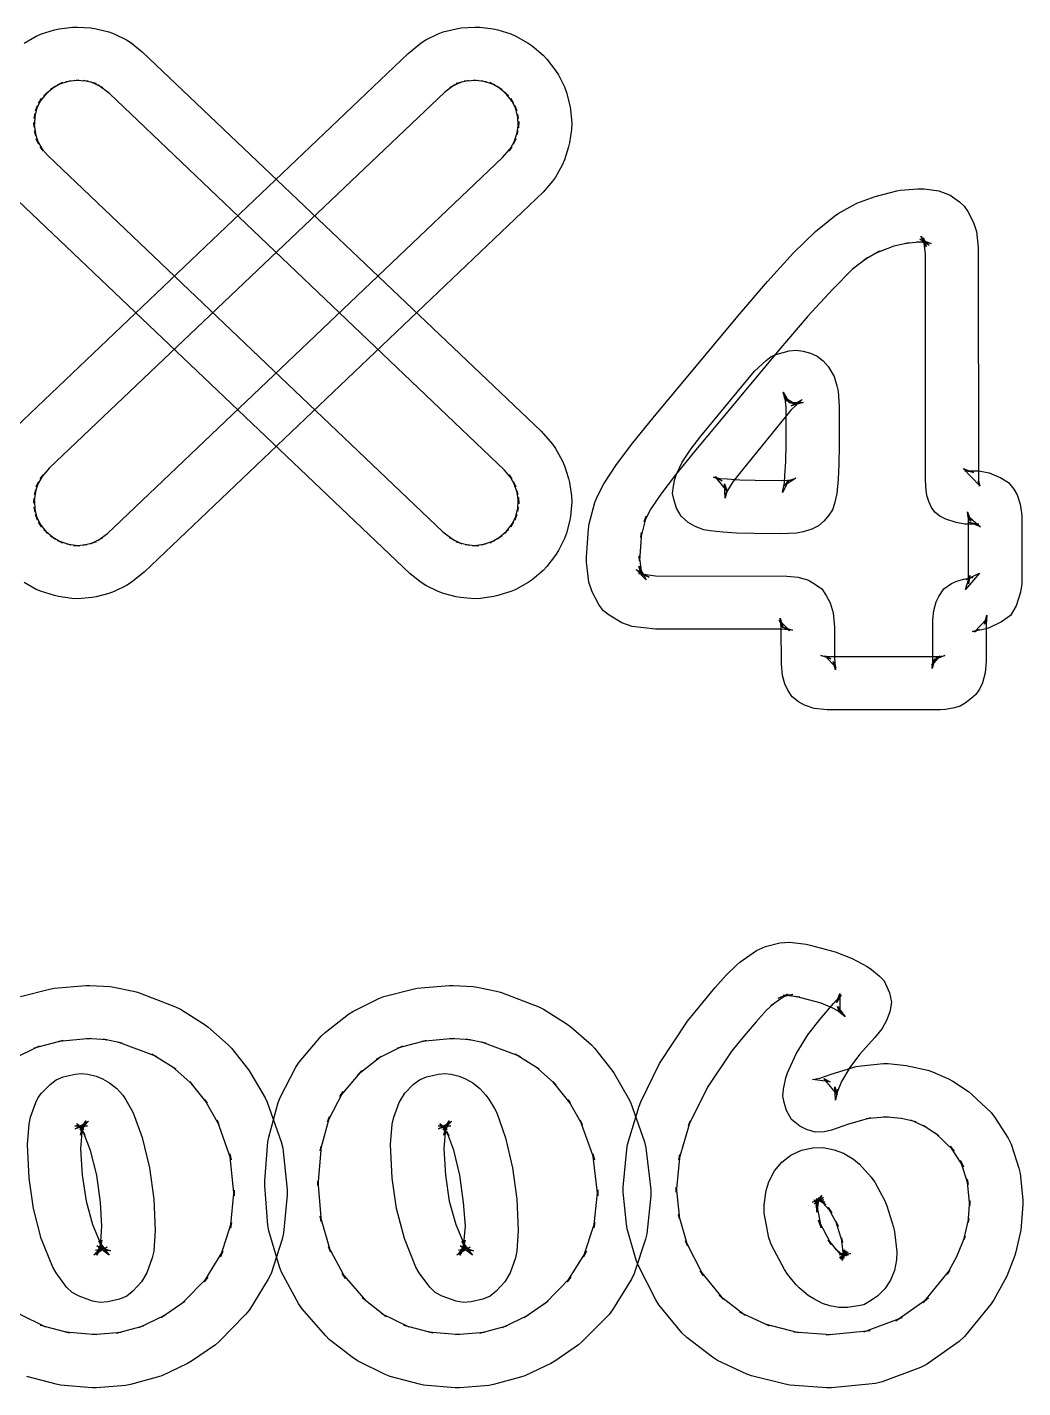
# Model space of a CAD drawing. Extents: x 96.4 to 183.2, y 20.7 to 100.5.
# Drawn here: x 125.6 to 183.2, y 21.9 to 100.5 of the extents above; entities that cross this region are included whole.
import ezdxf

# ---------------------------------------------------------------- set-up
doc = ezdxf.new("R2010")
doc.units = 0

msp = doc.modelspace()

# ---------------------------------------------------------------- linework, layer by layer
at = {"layer": 'TEXTO'}
for p, q in [((125.4522, 99.5645), (126.1505, 99.9688)), ((126.1505, 99.9688), (126.4567, 100.0913)), ((126.4567, 100.0913), (127.204, 100.324)), ((127.204, 100.324), (127.4735, 100.3853)), ((127.4735, 100.3853), (128.2452, 100.4833)), ((128.2452, 100.4833), (128.527, 100.4833)), ((128.527, 100.4833), (129.311, 100.4465)), ((129.311, 100.4465), (129.605, 100.3975)), ((129.605, 100.3975), (130.34, 100.2138)), ((130.34, 100.2138), (130.6585, 100.0913)), ((130.6585, 100.0913), (131.3567, 99.7483)), ((148.6782, 99.7483), (149.3765, 100.0913)), ((149.3765, 100.0913), (149.6827, 100.2138)), ((149.6827, 100.2138), (150.43, 100.3975)), ((150.43, 100.3975), (150.724, 100.4465)), ((150.724, 100.4465), (151.508, 100.4833)), ((151.508, 100.4833), (151.7897, 100.4833)), ((151.7897, 100.4833), (152.5615, 100.3853)), ((152.5615, 100.3853), (152.831, 100.324)), ((152.831, 100.324), (153.5782, 100.0913)), ((153.5782, 100.0913), (153.8722, 99.9688)), ((153.8722, 99.9688), (154.5827, 99.5645)), ((131.3567, 99.7483), (131.6262, 99.5768)), ((131.6262, 99.5768), (132.2755, 99.0623)), ((132.2755, 99.0623), (155.3422, 77.1348)), ((132.2755, 99.0623), (132.2755, 99.0623)), ((147.6492, 98.9643), (148.4087, 99.5768)), ((148.4087, 99.5768), (148.6782, 99.7483)), ((154.5827, 99.5645), (154.8155, 99.4053)), ((154.8155, 99.4053), (155.4525, 98.8663)), ((124.5825, 77.0123), (147.6492, 98.9643)), ((155.4525, 98.8663), (155.6607, 98.6458)), ((155.6607, 98.6458), (156.1752, 97.9843)), ((156.1752, 97.9843), (156.3345, 97.727)), ((156.3345, 97.727), (156.6897, 97.0288)), ((126.7997, 96.7348), (126.2852, 96.0855)), ((127.2162, 97.0533), (126.5792, 96.5143)), ((126.5792, 96.5143), (126.7997, 96.7348)), ((149.7685, 96.7348), (126.9222, 75.0155)), ((127.6695, 97.286), (126.9712, 96.8818)), ((126.9712, 96.8818), (127.2162, 97.0533)), ((128.1227, 97.384), (127.3755, 97.1513)), ((127.3755, 97.1513), (127.6695, 97.286)), ((128.6127, 97.4208), (127.8532, 97.3228)), ((127.8532, 97.3228), (128.1227, 97.384)), ((128.3432, 97.4085), (128.6127, 97.4208)), ((129.1395, 97.3718), (128.3432, 97.4085)), ((129.605, 97.2248), (128.8577, 97.4085)), ((128.8577, 97.4085), (129.1395, 97.3718)), ((129.9847, 96.992), (129.2865, 97.335)), ((129.2865, 97.335), (129.605, 97.2248)), ((129.7152, 97.1513), (129.9847, 96.992)), ((130.3767, 96.649), (129.7152, 97.1513)), ((129.7152, 97.1513), (129.7152, 97.1513)), ((150.3197, 97.1513), (149.7685, 96.7348)), ((150.7485, 97.335), (150.0502, 96.992)), ((150.0502, 96.992), (150.3197, 97.1513)), ((151.1772, 97.4085), (150.43, 97.2248)), ((150.43, 97.2248), (150.7485, 97.335)), ((151.6917, 97.4085), (150.8955, 97.3718)), ((150.8955, 97.3718), (151.1772, 97.4085)), ((152.1817, 97.3228), (151.4222, 97.4208)), ((151.4222, 97.4208), (151.6917, 97.4085)), ((152.6595, 97.1513), (151.9122, 97.384)), ((151.9122, 97.384), (152.1817, 97.3228)), ((153.0637, 96.8818), (152.3655, 97.286)), ((152.3655, 97.286), (152.6595, 97.1513)), ((153.4557, 96.5143), (152.8187, 97.0533)), ((152.8187, 97.0533), (153.0637, 96.8818)), ((153.7497, 96.0855), (153.2352, 96.7348)), ((153.2352, 96.7348), (153.4557, 96.5143)), ((156.6897, 97.0288), (156.8122, 96.7103)), ((156.8122, 96.7103), (156.996, 95.963)), ((126.2117, 95.963), (126.028, 95.2158)), ((126.4445, 96.355), (126.1015, 95.6445)), ((126.1015, 95.6445), (126.2117, 95.963)), ((126.2852, 96.0855), (126.4445, 96.355)), ((153.223, 74.893), (130.3767, 96.649)), ((153.9335, 95.6445), (153.5905, 96.355)), ((153.5905, 96.355), (153.7497, 96.0855)), ((154.007, 95.2158), (153.8232, 95.963)), ((153.8232, 95.963), (153.9335, 95.6445)), ((156.996, 95.963), (157.0327, 95.7303)), ((126.028, 95.2158), (126.077, 95.4975)), ((126.077, 95.4975), (126.028, 94.7013)), ((154.0315, 94.6645), (153.9702, 95.4608)), ((153.9702, 95.4608), (154.007, 95.2158)), ((157.0327, 95.7303), (157.1062, 94.934)), ((126.028, 94.7013), (126.0157, 94.983)), ((126.0157, 94.983), (126.1137, 94.2113)), ((126.1137, 94.2113), (126.0525, 94.493)), ((126.0525, 94.493), (126.2852, 93.7458)), ((153.7497, 93.7458), (153.9825, 94.493)), ((153.9335, 94.2603), (154.0437, 95.032)), ((153.9825, 94.493), (153.9335, 94.2603)), ((154.0437, 95.032), (154.0315, 94.6645)), ((157.094, 94.5665), (156.9715, 93.7948)), ((157.1062, 94.934), (157.094, 94.5665)), ((126.2852, 93.7458), (126.1505, 94.0398)), ((126.1505, 94.0398), (126.5547, 93.3415)), ((126.5547, 93.3415), (126.3832, 93.5743)), ((126.3832, 93.5743), (126.812, 93.072)), ((153.1127, 92.9495), (153.6517, 93.5743)), ((153.4802, 93.3415), (153.8845, 94.0398)), ((153.6517, 93.5743), (153.4802, 93.3415)), ((153.6517, 93.5743), (153.6517, 93.5743)), ((153.8845, 94.0398), (153.7497, 93.7458)), ((156.9225, 93.5743), (156.6897, 92.827)), ((156.9715, 93.7948), (156.9225, 93.5743)), ((126.812, 93.072), (149.6582, 71.316)), ((130.2665, 71.2303), (153.1127, 92.9495)), ((156.6897, 92.827), (156.555, 92.5208)), ((156.555, 92.5208), (156.163, 91.8225)), ((155.9915, 91.5775), (155.4525, 90.9528)), ((156.163, 91.8225), (155.9915, 91.5775)), ((147.7595, 68.9028), (124.6927, 90.8303)), ((155.4525, 90.9528), (132.3857, 69.0008)), ((155.4525, 90.9528), (155.4525, 90.9528)), ((173.5947, 90.3158), (174.6482, 90.7078)), ((174.6482, 90.7078), (175.91, 91.0263)), ((175.91, 91.0263), (176.1182, 91.063)), ((176.1182, 91.063), (177.1227, 91.1488)), ((177.1227, 91.1488), (177.478, 91.1488)), ((177.478, 91.1488), (178.3232, 91.0263)), ((178.3232, 91.0263), (178.9847, 90.769)), ((178.9847, 90.769), (179.5237, 90.3893)), ((172.3207, 89.593), (172.5167, 89.7155)), ((172.5167, 89.7155), (173.3865, 90.2055)), ((173.3865, 90.2055), (173.5947, 90.3158)), ((179.5237, 90.3893), (179.8055, 90.1443)), ((179.8055, 90.1443), (180.0137, 89.838)), ((180.0137, 89.838), (180.3445, 89.201)), ((171.1937, 88.6865), (172.3207, 89.593)), ((180.3445, 89.201), (180.5037, 88.6865)), ((169.9197, 87.437), (171.1937, 88.6865)), ((177.4167, 88.0863), (176.4122, 87.9883)), ((177.8945, 87.976), (177.0615, 88.0863)), ((177.0615, 88.0863), (177.4167, 88.0863)), ((177.772, 87.8658), (177.233, 88.2333)), ((177.233, 88.2333), (177.8945, 87.976)), ((177.6005, 87.7923), (177.282, 88.417)), ((177.282, 88.417), (177.772, 87.8658)), ((177.4412, 88.3068), (177.6005, 87.7923)), ((177.5637, 87.3758), (177.4412, 88.3068)), ((177.4412, 88.3068), (177.4412, 88.3068)), ((180.5037, 88.6865), (180.614, 87.7555)), ((168.4252, 85.7955), (169.9197, 87.437)), ((174.9055, 87.535), (174.0357, 87.045)), ((175.7385, 87.829), (174.685, 87.4248)), ((174.685, 87.4248), (174.9055, 87.535)), ((176.6205, 88.025), (175.7385, 87.829)), ((176.4122, 87.9883), (176.6205, 88.025)), ((177.5515, 74.3295), (177.5637, 87.3758)), ((180.614, 87.7555), (180.6262, 74.3295)), ((180.614, 87.7555), (180.614, 87.7555)), ((173.3497, 86.4938), (172.1982, 85.3545)), ((174.2317, 87.1675), (173.3497, 86.4938)), ((174.0357, 87.045), (174.2317, 87.1675)), ((166.7102, 83.7865), (168.4252, 85.7955)), ((172.1982, 85.3545), (170.765, 83.7865)), ((161.8225, 77.9188), (166.7102, 83.7865)), ((170.765, 83.7865), (169.0745, 81.8143)), ((169.0745, 81.8143), (164.2112, 75.971)), ((168.9887, 81.5815), (169.687, 81.7775)), ((169.687, 81.7775), (170.0912, 81.8265)), ((170.0912, 81.8265), (170.4955, 81.7653)), ((167.678, 80.6138), (168.3395, 81.2263)), ((168.3395, 81.2263), (168.6457, 81.4468)), ((168.6457, 81.4468), (168.9887, 81.5815)), ((170.4955, 81.7653), (170.912, 81.655)), ((170.912, 81.655), (171.304, 81.4835)), ((171.304, 81.4835), (171.6347, 81.214)), ((171.6347, 81.214), (171.9287, 80.8833)), ((164.5787, 76.853), (167.678, 80.6138)), ((171.9287, 80.8833), (172.284, 80.2953)), ((172.284, 80.2953), (172.4432, 79.7563)), ((172.4432, 79.7563), (172.5045, 79.45)), ((172.5045, 79.45), (172.578, 78.5558)), ((169.491, 78.862), (169.3317, 79.3888)), ((169.3317, 79.3888), (169.6747, 78.7885)), ((169.6747, 78.7885), (169.3685, 79.1193)), ((169.3685, 79.1193), (170.0912, 78.6783)), ((169.5032, 78.5558), (169.4297, 79.156)), ((169.4297, 79.156), (169.491, 78.862)), ((170.0912, 78.6783), (169.6747, 78.8008)), ((169.6747, 78.8008), (170.4832, 78.8008)), ((170.4342, 78.9723), (169.7727, 78.3598)), ((169.785, 78.6048), (170.4342, 78.9723)), ((170.4832, 78.8008), (169.785, 78.6048)), ((160.6342, 76.4733), (161.8225, 77.9188)), ((169.7727, 78.3598), (166.9552, 74.893)), ((169.5032, 77.6248), (169.5032, 78.5558)), ((172.578, 78.5558), (172.578, 77.6248)), ((155.3422, 77.1348), (155.9915, 76.3875)), ((169.5032, 76.3998), (169.5032, 77.6248)), ((169.5032, 77.6248), (169.5032, 77.6248)), ((172.578, 77.6248), (172.578, 76.3263)), ((155.9915, 76.3875), (156.163, 76.1425)), ((159.7032, 75.2115), (160.6342, 76.4733)), ((163.9907, 76.0935), (164.5787, 76.853)), ((169.4787, 75.3953), (169.5032, 76.3998)), ((172.578, 76.3263), (172.5535, 75.2238)), ((172.578, 76.3263), (172.578, 76.3263)), ((156.163, 76.1425), (156.555, 75.4443)), ((164.2112, 75.971), (163.1087, 74.6235)), ((163.5007, 75.3463), (163.9907, 76.0935)), ((126.9222, 75.0155), (126.3832, 74.3908)), ((153.6517, 74.3908), (153.223, 74.893)), ((156.555, 75.4443), (156.6897, 75.138)), ((156.6897, 75.138), (156.9225, 74.403)), ((158.9682, 74.0968), (159.7032, 75.2115)), ((163.17, 74.648), (163.5007, 75.3463)), ((166.9552, 74.893), (166.4285, 74.207)), ((169.4297, 74.5868), (169.4787, 75.3953)), ((172.5535, 75.2238), (172.5045, 74.3663)), ((180.6997, 73.9743), (179.732, 74.9788)), ((179.732, 74.9788), (180.3445, 74.7583)), ((180.3445, 74.7583), (179.83, 74.844)), ((179.83, 74.844), (180.6507, 74.844)), ((180.6507, 74.844), (181.2387, 74.7338)), ((181.2387, 74.7338), (181.9125, 74.452)), ((126.2852, 74.2193), (126.0525, 73.4843)), ((126.5547, 74.6235), (126.1505, 73.9253)), ((126.1505, 73.9253), (126.2852, 74.2193)), ((126.3832, 74.3908), (126.5547, 74.6235)), ((153.8845, 73.9253), (153.4802, 74.6235)), ((153.4802, 74.6235), (153.6517, 74.3908)), ((153.9825, 73.4843), (153.7497, 74.2193)), ((153.7497, 74.2193), (153.8845, 73.9253)), ((156.9225, 74.403), (156.9715, 74.1703)), ((156.9715, 74.1703), (157.094, 73.3985)), ((158.5762, 73.3495), (158.9682, 74.0968)), ((163.1087, 74.6235), (162.2635, 73.5088)), ((162.9372, 73.5455), (162.9862, 73.962)), ((162.9862, 73.962), (163.072, 74.3663)), ((163.072, 74.3663), (163.17, 74.648)), ((165.8037, 74.2805), (165.3015, 74.4765)), ((165.3015, 74.4765), (165.6812, 74.403)), ((166.0855, 73.6803), (165.3995, 74.5133)), ((165.3995, 74.5133), (165.8037, 74.2805)), ((165.6812, 74.403), (166.0977, 74.3785)), ((165.9875, 73.2638), (165.9385, 74.0968)), ((165.9385, 74.0968), (166.0855, 73.6803)), ((166.0977, 74.3785), (166.8205, 74.3295)), ((166.4285, 74.207), (166.11, 73.7048)), ((166.8205, 74.3295), (167.7147, 74.305)), ((167.7147, 74.305), (169.2215, 74.2928)), ((169.2215, 74.2928), (169.9197, 74.3295)), ((169.638, 74.2805), (169.295, 73.5945)), ((169.295, 73.5945), (169.4175, 74.158)), ((170.0545, 74.4275), (169.3562, 73.962)), ((169.3562, 73.962), (169.638, 74.2805)), ((169.4175, 74.158), (169.4297, 74.5868)), ((169.54, 74.256), (170.0545, 74.4275)), ((169.9197, 74.3295), (169.54, 74.256)), ((172.5045, 74.3663), (172.431, 73.5333)), ((177.6005, 73.6803), (177.5515, 74.3295)), ((180.6752, 73.962), (180.6017, 74.2683)), ((180.6017, 74.2683), (180.6997, 73.9743)), ((180.6262, 74.3295), (180.6752, 73.962)), ((181.9125, 74.452), (182.3535, 74.1825)), ((182.3535, 74.1825), (182.672, 73.7905)), ((126.1137, 73.7538), (126.0157, 72.982)), ((126.0157, 72.982), (126.028, 73.2638)), ((126.028, 73.2638), (126.077, 72.4675)), ((126.0525, 73.4843), (126.1137, 73.7538)), ((154.0437, 72.933), (153.9335, 73.7048)), ((153.9335, 73.7048), (153.9825, 73.4843)), ((153.9702, 72.5043), (154.0315, 73.3005)), ((154.0315, 73.3005), (154.0437, 72.933)), ((157.094, 73.3985), (157.1062, 73.031)), ((158.4415, 73.0188), (158.5762, 73.3495)), ((162.2635, 73.5088), (161.6877, 72.6513)), ((163.023, 73.129), (162.9372, 73.5455)), ((163.1577, 72.7003), (163.023, 73.129)), ((166.11, 73.7048), (165.9752, 73.374)), ((165.9752, 73.374), (166.0732, 73.6558)), ((166.0732, 73.6558), (165.9875, 73.2638)), ((172.431, 73.5333), (172.3085, 72.9698)), ((177.6617, 73.374), (177.6005, 73.6803)), ((177.7597, 73.0678), (177.6617, 73.374)), ((182.672, 73.7905), (182.8557, 73.4598)), ((182.8557, 73.4598), (183.0395, 72.9208)), ((126.077, 72.4675), (126.028, 72.7493)), ((126.028, 72.7493), (126.2117, 72.002)), ((153.8232, 72.002), (154.007, 72.7493)), ((154.007, 72.7493), (153.9702, 72.5043)), ((157.1062, 73.031), (157.0327, 72.2348)), ((158.1107, 71.7815), (158.4415, 73.0188)), ((161.6877, 72.6513), (161.2957, 71.904)), ((163.4272, 72.2225), (163.1577, 72.7003)), ((172.186, 72.6023), (171.9777, 72.2838)), ((172.3085, 72.9698), (172.186, 72.6023)), ((177.9067, 72.737), (177.7597, 73.0678)), ((178.1272, 72.443), (177.9067, 72.737)), ((178.3967, 72.2225), (178.1272, 72.443)), ((180.0627, 71.9898), (179.9892, 72.4798)), ((179.9892, 72.4798), (180.173, 71.9408)), ((183.0395, 72.9208), (183.113, 72.4308)), ((183.113, 72.4308), (183.1252, 72.2103)), ((126.2117, 72.002), (126.1015, 72.3205)), ((126.1015, 72.3205), (126.4445, 71.6223)), ((126.4445, 71.6223), (126.2852, 71.8795)), ((126.2852, 71.8795), (126.7997, 71.2303)), ((153.2352, 71.2303), (153.7497, 71.8795)), ((153.5905, 71.6223), (153.9335, 72.3205)), ((153.7497, 71.8795), (153.5905, 71.6223)), ((153.9335, 72.3205), (153.8232, 72.002)), ((156.996, 72.002), (156.8122, 71.2548)), ((157.0327, 72.2348), (156.996, 72.002)), ((158.074, 71.4998), (158.1107, 71.7815)), ((161.4182, 72.2348), (161.0997, 70.9975)), ((161.2957, 71.904), (161.4182, 72.2348)), ((163.8437, 71.8673), (163.4272, 72.2225)), ((164.2357, 71.6345), (163.8437, 71.8673)), ((164.738, 71.4385), (164.2357, 71.6345)), ((171.3775, 71.6713), (170.9977, 71.4875)), ((171.696, 71.953), (171.3775, 71.6713)), ((171.9777, 72.2838), (171.696, 71.953)), ((178.7275, 72.0633), (178.3967, 72.2225)), ((179.3277, 71.855), (178.7275, 72.0633)), ((179.83, 71.7693), (179.3277, 71.855)), ((180.6507, 71.7693), (179.83, 71.7693)), ((180.173, 71.9408), (179.9892, 72.2593)), ((179.9892, 72.2593), (180.7365, 71.61)), ((180.0505, 68.3148), (180.0505, 72.2103)), ((180.0505, 72.2103), (180.0627, 71.9898)), ((180.7365, 71.61), (180.0627, 71.8795)), ((180.0627, 71.8795), (180.6507, 71.7693)), ((183.1252, 72.2103), (183.1252, 68.3148)), ((126.7997, 71.2303), (126.5792, 71.4508)), ((126.5792, 71.4508), (127.2162, 70.9118)), ((127.2162, 70.9118), (126.9712, 71.0833)), ((126.9712, 71.0833), (127.6695, 70.679)), ((127.6695, 70.679), (127.3755, 70.8138)), ((127.3755, 70.8138), (128.1227, 70.581)), ((129.2865, 70.63), (129.9847, 70.973)), ((129.7152, 70.8138), (130.2665, 71.2303)), ((129.9847, 70.973), (129.7152, 70.8138)), ((149.6582, 71.316), (150.3197, 70.8138)), ((150.3197, 70.8138), (150.0502, 70.973)), ((150.0502, 70.973), (150.7485, 70.63)), ((151.9122, 70.581), (152.6595, 70.8138)), ((152.3655, 70.679), (153.0637, 71.0833)), ((152.6595, 70.8138), (152.3655, 70.679)), ((152.8187, 70.9118), (153.4557, 71.4508)), ((153.0637, 71.0833), (152.8187, 70.9118)), ((153.4557, 71.4508), (153.2352, 71.2303)), ((156.6897, 70.9363), (156.3345, 70.238)), ((156.8122, 71.2548), (156.6897, 70.9363)), ((157.9515, 69.8705), (158.074, 71.4998)), ((161.1365, 71.2793), (161.0262, 69.65)), ((161.0997, 70.9975), (161.1365, 71.2793)), ((165.1055, 71.3773), (164.738, 71.4385)), ((165.8527, 71.3038), (165.1055, 71.3773)), ((166.6245, 71.2548), (165.8527, 71.3038)), ((167.6412, 71.2303), (166.6245, 71.2548)), ((169.1725, 71.2058), (167.6412, 71.2303)), ((170.1035, 71.2548), (169.1725, 71.2058)), ((170.4832, 71.3283), (170.1035, 71.2548)), ((170.9977, 71.4875), (170.4832, 71.3283)), ((128.1227, 70.581), (127.89, 70.63)), ((127.89, 70.63), (128.6617, 70.5075)), ((128.2942, 70.5198), (129.0905, 70.5933)), ((128.6617, 70.5075), (128.2942, 70.5198)), ((128.8577, 70.5565), (129.605, 70.7403)), ((129.0905, 70.5933), (128.8577, 70.5565)), ((129.605, 70.7403), (129.2865, 70.63)), ((150.7485, 70.63), (150.43, 70.7403)), ((150.43, 70.7403), (151.1772, 70.5565)), ((151.1772, 70.5565), (150.9445, 70.5933)), ((150.9445, 70.5933), (151.7407, 70.5198)), ((151.3732, 70.5075), (152.145, 70.63)), ((151.7407, 70.5198), (151.3732, 70.5075)), ((152.145, 70.63), (151.9122, 70.581)), ((156.1752, 69.9808), (155.6607, 69.3193)), ((156.3345, 70.238), (156.1752, 69.9808)), ((155.6607, 69.3193), (155.4525, 69.0988)), ((157.9637, 69.5765), (157.9515, 69.8705)), ((158.0985, 68.4128), (157.9637, 69.5765)), ((161.161, 68.7803), (160.9772, 69.3315)), ((160.9772, 69.3315), (161.406, 68.5598)), ((161.0262, 69.65), (161.014, 69.944)), ((161.014, 69.944), (161.161, 68.7803)), ((126.1505, 67.9963), (125.4522, 68.4005)), ((132.3857, 69.0008), (131.6262, 68.3883)), ((148.4087, 68.3883), (147.7595, 68.9028)), ((154.5827, 68.4005), (153.8722, 67.9963)), ((154.8155, 68.5598), (154.5827, 68.4005)), ((155.4525, 69.0988), (154.8155, 68.5598)), ((158.2822, 67.8615), (158.0985, 68.4128)), ((161.406, 68.5598), (160.8302, 69.1478)), ((160.8302, 69.1478), (161.5775, 68.7068)), ((161.5775, 68.7068), (160.9772, 68.915)), ((160.9772, 68.915), (161.945, 68.7803)), ((161.945, 68.7803), (169.5522, 68.768)), ((169.5522, 68.768), (170.2015, 68.7068)), ((170.2015, 68.7068), (170.7895, 68.523)), ((170.7895, 68.523), (171.206, 68.278)), ((179.0705, 68.3393), (179.3767, 68.474)), ((179.3767, 68.474), (179.7565, 68.5965)), ((179.7565, 68.5965), (180.2955, 68.6823)), ((180.6875, 68.9273), (179.8667, 67.9963)), ((179.8667, 67.9963), (180.124, 68.7925)), ((179.9157, 68.572), (180.6875, 68.9273)), ((180.2955, 68.6823), (179.9157, 68.572)), ((180.124, 68.7925), (180.0505, 68.3148)), ((126.4567, 67.8738), (126.1505, 67.9963)), ((127.204, 67.641), (126.4567, 67.8738)), ((127.4367, 67.5798), (127.204, 67.641)), ((130.34, 67.7513), (129.605, 67.5675)), ((130.6585, 67.8738), (130.34, 67.7513)), ((131.3567, 68.2168), (130.6585, 67.8738)), ((131.6262, 68.3883), (131.3567, 68.2168)), ((148.6782, 68.2168), (148.4087, 68.3883)), ((149.3765, 67.8738), (148.6782, 68.2168)), ((149.695, 67.7513), (149.3765, 67.8738)), ((150.43, 67.5675), (149.695, 67.7513)), ((152.831, 67.641), (152.5982, 67.5798)), ((153.5782, 67.8738), (152.831, 67.641)), ((153.8722, 67.9963), (153.5782, 67.8738)), ((158.6987, 67.0898), (158.2822, 67.8615)), ((171.206, 68.278), (171.5612, 68.0208)), ((171.5612, 68.0208), (171.8185, 67.6533)), ((171.8185, 67.6533), (172.0512, 67.2123)), ((178.3232, 67.5798), (178.6295, 68.0208)), ((178.6295, 68.0208), (179.0705, 68.3393)), ((183.0517, 67.837), (182.7945, 67.053)), ((183.1252, 68.3148), (183.0517, 67.837)), ((128.1962, 67.4695), (127.4367, 67.5798)), ((128.5637, 67.4573), (128.1962, 67.4695)), ((129.36, 67.5308), (128.5637, 67.4573)), ((129.605, 67.5675), (129.36, 67.5308)), ((150.675, 67.5308), (150.43, 67.5675)), ((151.4712, 67.4573), (150.675, 67.5308)), ((151.8387, 67.4695), (151.4712, 67.4573)), ((152.5982, 67.5798), (151.8387, 67.4695)), ((158.9437, 66.759), (158.6987, 67.0898)), ((172.0512, 67.2123), (172.2227, 66.6488)), ((178.0415, 66.7713), (178.1762, 67.2735)), ((178.1762, 67.2735), (178.3232, 67.5798)), ((182.7945, 67.053), (182.476, 66.4895)), ((159.2622, 66.5018), (158.9437, 66.759)), ((160.0095, 66.0608), (159.2622, 66.5018)), ((160.6097, 65.8525), (160.0095, 66.0608)), ((169.3317, 65.779), (169.099, 66.22)), ((169.099, 66.22), (169.7115, 65.5953)), ((169.2215, 65.8158), (169.1602, 66.3303)), ((169.1602, 66.3303), (169.3317, 65.779)), ((172.2227, 66.6488), (172.2962, 65.8158)), ((177.9925, 66.2323), (178.0415, 66.7713)), ((177.9925, 63.8313), (177.9925, 66.2323)), ((180.369, 65.534), (181.1162, 66.2935)), ((180.9815, 65.9873), (181.1162, 66.5018)), ((181.1162, 66.2935), (180.9815, 65.9873)), ((181.1162, 66.5018), (181.0672, 65.9628)), ((181.9615, 66.122), (181.202, 65.7668)), ((182.476, 66.4895), (181.9615, 66.122)), ((161.945, 65.7055), (160.6097, 65.8525)), ((169.2215, 65.7055), (161.945, 65.7055)), ((169.2337, 63.672), (169.2215, 65.8158)), ((169.8707, 65.6443), (169.2215, 65.7055)), ((169.7115, 65.5953), (169.2827, 65.828)), ((169.2827, 65.828), (169.8707, 65.6443)), ((172.2962, 65.8158), (172.2962, 64.0028)), ((180.2832, 65.5585), (180.663, 65.681)), ((180.8222, 65.6565), (180.2832, 65.5585)), ((180.663, 65.681), (180.369, 65.534)), ((181.202, 65.7668), (180.8222, 65.6565)), ((181.0672, 65.9628), (181.0672, 63.8313)), ((172.088, 63.9783), (171.5122, 64.1743)), ((171.5122, 64.1743), (171.8797, 64.113)), ((172.382, 63.4883), (171.7572, 64.162)), ((171.7572, 64.162), (172.088, 63.9783)), ((171.8797, 64.113), (178.4335, 64.113)), ((172.3575, 63.3413), (172.2227, 63.8313)), ((172.2227, 63.8313), (172.382, 63.4883)), ((172.2962, 64.0028), (172.3575, 63.3413)), ((178.3845, 64.162), (177.919, 63.6108)), ((177.919, 63.6108), (178.1027, 63.9905)), ((178.1027, 63.9905), (177.9557, 63.427)), ((177.9557, 63.427), (177.9925, 63.8313)), ((178.6785, 64.1865), (178.0415, 63.9048)), ((178.0415, 63.9048), (178.3845, 64.162)), ((178.164, 64.0885), (178.6785, 64.1865)), ((178.4335, 64.113), (178.164, 64.0885)), ((181.0672, 63.8313), (181.0182, 63.1698)), ((169.295, 63.0228), (169.2337, 63.672)), ((169.4297, 62.5328), (169.295, 63.0228)), ((181.0182, 63.1698), (180.859, 62.6063)), ((169.6012, 62.1775), (169.4297, 62.5328)), ((169.8585, 61.7855), (169.6012, 62.1775)), ((180.6752, 62.2388), (180.4792, 61.9325)), ((180.859, 62.6063), (180.6752, 62.2388)), ((170.226, 61.4915), (169.8585, 61.7855)), ((170.5567, 61.3078), (170.226, 61.4915)), ((179.8545, 61.4303), (179.5605, 61.2465)), ((180.2097, 61.6875), (179.8545, 61.4303)), ((180.4792, 61.9325), (180.2097, 61.6875)), ((171.1325, 61.1118), (170.5567, 61.3078)), ((171.8797, 61.0383), (171.1325, 61.1118)), ((178.4335, 61.0383), (171.8797, 61.0383)), ((178.7152, 61.0628), (178.4335, 61.0383)), ((179.2297, 61.1485), (178.7152, 61.0628)), ((179.5605, 61.2465), (179.2297, 61.1485)), ((167.7882, 47.1223), (168.3027, 47.3673)), ((168.3027, 47.3673), (169.148, 47.5755)), ((169.148, 47.5755), (169.7115, 47.6123)), ((169.148, 47.5755), (169.148, 47.5755)), ((169.7115, 47.6123), (170.667, 47.4898)), ((170.667, 47.4898), (170.8875, 47.4408)), ((170.8875, 47.4408), (172.333, 47.0488)), ((166.6612, 46.3015), (166.8327, 46.4485)), ((166.8327, 46.4485), (167.7882, 47.1223)), ((172.333, 47.0488), (173.3252, 46.669)), ((173.3252, 46.669), (174.1827, 46.2158)), ((165.3995, 44.9908), (166.0365, 45.7013)), ((166.0365, 45.7013), (166.6612, 46.3015)), ((174.1827, 46.2158), (174.44, 46.032)), ((174.44, 46.032), (174.9055, 45.64)), ((174.9055, 45.64), (175.1627, 45.3705)), ((125.244, 44.464), (126.9222, 44.905)), ((126.9222, 44.905), (127.1795, 44.954)), ((127.1795, 44.954), (129.017, 45.1133)), ((129.017, 45.1133), (129.2497, 45.1133)), ((129.017, 45.1133), (129.017, 45.1133)), ((129.2497, 45.1133), (130.4135, 45.052)), ((130.4135, 45.052), (130.634, 45.0153)), ((130.634, 45.0153), (131.761, 44.7825)), ((146.2405, 44.464), (147.9187, 44.905)), ((147.9187, 44.905), (148.176, 44.954)), ((148.176, 44.954), (150.0257, 45.1133)), ((150.0257, 45.1133), (150.2462, 45.1133)), ((150.0257, 45.1133), (150.0257, 45.1133)), ((150.2462, 45.1133), (151.41, 45.052)), ((151.41, 45.052), (151.6305, 45.0153)), ((151.6305, 45.0153), (152.7575, 44.7825)), ((164.689, 44.1333), (165.3995, 44.9908)), ((175.1627, 45.3705), (175.3342, 45.0398)), ((175.3342, 45.0398), (175.4812, 44.6845)), ((131.761, 44.7825), (131.9937, 44.7213)), ((131.9937, 44.7213), (134.1987, 43.876)), ((144.452, 43.6065), (145.9465, 44.3538)), ((145.9465, 44.3538), (146.2405, 44.464)), ((152.7575, 44.7825), (152.9902, 44.7213)), ((152.9902, 44.7213), (155.2075, 43.876)), ((163.807, 43.043), (164.689, 44.1333)), ((168.7927, 44.072), (168.3395, 43.6555)), ((169.5767, 44.611), (168.609, 43.9373)), ((168.609, 43.9373), (168.7927, 44.072)), ((169.05, 44.3783), (169.5767, 44.611)), ((169.8952, 44.5865), (169.05, 44.3783)), ((169.05, 44.3783), (169.05, 44.3783)), ((169.3317, 44.5498), (169.8952, 44.5865)), ((170.2872, 44.4273), (169.3317, 44.5498)), ((171.5245, 44.0843), (170.0667, 44.4763)), ((170.0667, 44.4763), (170.2872, 44.4273)), ((171.451, 43.1533), (172.2472, 44.072)), ((172.2105, 43.8025), (171.5245, 44.0843)), ((172.2472, 44.072), (172.676, 44.5743)), ((172.4187, 44.1333), (172.6025, 44.6478)), ((172.676, 44.5743), (172.4187, 44.1333)), ((172.6025, 44.6478), (172.6147, 43.5453)), ((175.4812, 44.6845), (175.5915, 44.1455)), ((175.5915, 44.1455), (175.4935, 43.5943)), ((134.1987, 43.876), (134.4805, 43.7413)), ((134.4805, 43.7413), (135.8525, 42.8838)), ((142.8472, 42.3938), (144.1947, 43.4473)), ((144.1947, 43.4473), (144.452, 43.6065)), ((155.2075, 43.876), (155.477, 43.7413)), ((155.477, 43.7413), (156.849, 42.8838)), ((168.3395, 43.6555), (167.7637, 43.0185)), ((172.7005, 43.5208), (172.2105, 43.8025)), ((172.9087, 43.3003), (172.4432, 43.6923)), ((172.4432, 43.6923), (172.7005, 43.5208)), ((172.6147, 43.5453), (172.48, 43.9005)), ((172.48, 43.9005), (172.9087, 43.3003)), ((175.4935, 43.5943), (175.3097, 43.0798)), ((135.8525, 42.8838), (136.0607, 42.7245)), ((136.0607, 42.7245), (137.249, 41.6833)), ((156.849, 42.8838), (157.0572, 42.7245)), ((157.0572, 42.7245), (158.2455, 41.6833)), ((162.19, 40.6053), (163.807, 43.043)), ((167.7637, 43.0185), (167.0777, 42.1978)), ((170.7527, 42.259), (171.451, 43.1533)), ((175.0525, 42.6265), (174.636, 42.112)), ((175.3097, 43.0798), (175.0525, 42.6265)), ((127.7062, 41.9283), (126.028, 41.4873)), ((129.2865, 42.0508), (127.449, 41.8793)), ((127.449, 41.8793), (127.7062, 41.9283)), ((127.449, 41.8793), (127.449, 41.8793)), ((129.066, 42.0385), (129.2865, 42.0508)), ((130.2297, 41.9773), (129.066, 42.0385)), ((131.124, 41.769), (130.0092, 42.0018)), ((130.0092, 42.0018), (130.2297, 41.9773)), ((133.1085, 40.9973), (130.8912, 41.8425)), ((130.8912, 41.8425), (131.124, 41.769)), ((137.249, 41.6833), (137.4327, 41.4873)), ((141.3527, 40.6788), (142.6145, 42.1733)), ((142.6145, 42.1733), (142.8472, 42.3938)), ((148.7027, 41.9283), (147.0245, 41.4873)), ((150.2952, 42.0508), (148.4455, 41.8793)), ((148.4455, 41.8793), (148.7027, 41.9283)), ((148.4455, 41.8793), (148.4455, 41.8793)), ((150.0625, 42.0385), (150.2952, 42.0508)), ((151.2262, 41.9773), (150.0625, 42.0385)), ((152.1327, 41.769), (151.0057, 42.0018)), ((151.0057, 42.0018), (151.2262, 41.9773)), ((154.1172, 40.9973), (151.9, 41.8425)), ((151.9, 41.8425), (152.1327, 41.769)), ((158.2455, 41.6833), (158.4292, 41.4873)), ((167.0777, 42.1978), (166.3672, 41.328)), ((170.079, 41.1688), (170.7527, 42.259)), ((174.636, 42.112), (173.754, 41.1198)), ((126.3097, 41.5975), (124.7907, 40.8503)), ((126.028, 41.4873), (126.3097, 41.5975)), ((134.2232, 40.2745), (132.839, 41.132)), ((132.839, 41.132), (133.1085, 40.9973)), ((137.4327, 41.4873), (138.4372, 40.2255)), ((146.0812, 41.0095), (144.7337, 39.956)), ((147.3185, 41.5975), (145.824, 40.8503)), ((145.824, 40.8503), (146.0812, 41.0095)), ((147.0245, 41.4873), (147.3185, 41.5975)), ((155.2197, 40.2745), (153.8355, 41.132)), ((153.8355, 41.132), (154.1172, 40.9973)), ((158.4292, 41.4873), (159.4337, 40.2255)), ((166.3672, 41.328), (164.9585, 39.2333)), ((169.5767, 40.0663), (170.079, 41.1688)), ((173.754, 41.1198), (173.1905, 40.3725)), ((135.2032, 39.368), (134.015, 40.4215)), ((134.015, 40.4215), (134.2232, 40.2745)), ((138.4372, 40.2255), (138.5597, 40.0295)), ((140.2502, 38.6453), (141.1567, 40.397)), ((141.1567, 40.397), (141.3527, 40.6788)), ((144.9665, 40.1888), (143.7047, 38.6943)), ((144.7337, 39.956), (144.9665, 40.1888)), ((156.212, 39.368), (155.0115, 40.4215)), ((155.0115, 40.4215), (155.2197, 40.2745)), ((159.4337, 40.2255), (159.5685, 40.0295)), ((161.0997, 38.388), (162.19, 40.6053)), ((172.1002, 39.9928), (173.558, 40.4215)), ((173.1905, 40.3725), (172.7005, 39.564)), ((173.558, 40.4215), (173.8397, 40.4705)), ((173.8397, 40.4705), (175.126, 40.593)), ((175.126, 40.593), (175.3955, 40.593)), ((175.3955, 40.593), (176.449, 40.495)), ((176.449, 40.495), (177.6862, 40.2255)), ((177.6862, 40.2255), (177.968, 40.1275)), ((177.968, 40.1275), (178.899, 39.711)), ((126.4567, 38.878), (126.9467, 39.3925)), ((126.9467, 39.3925), (127.2897, 39.662)), ((127.2897, 39.662), (127.7062, 39.8335)), ((127.7062, 39.8335), (128.4045, 39.9928)), ((128.4045, 39.9928), (128.772, 40.0295)), ((128.772, 40.0295), (129.1272, 39.9928)), ((129.1272, 39.9928), (129.605, 39.8703)), ((129.605, 39.8703), (129.9725, 39.7233)), ((129.605, 39.8703), (129.605, 39.8703)), ((129.9725, 39.7233), (130.389, 39.4905)), ((130.389, 39.4905), (130.8055, 39.1598)), ((136.024, 38.3023), (135.0195, 39.564)), ((135.0195, 39.564), (135.2032, 39.368)), ((138.5597, 40.0295), (139.3805, 38.6085)), ((147.4532, 38.878), (147.9432, 39.3925)), ((147.9432, 39.3925), (148.2985, 39.662)), ((148.2985, 39.662), (148.715, 39.8335)), ((148.715, 39.8335), (149.4132, 39.9928)), ((149.4132, 39.9928), (149.7685, 40.0295)), ((149.7685, 40.0295), (150.136, 39.9928)), ((150.136, 39.9928), (150.6015, 39.8703)), ((150.6015, 39.8703), (150.969, 39.7233)), ((150.6015, 39.8703), (150.6015, 39.8703)), ((150.969, 39.7233), (151.3977, 39.4905)), ((151.3977, 39.4905), (151.802, 39.1598)), ((157.0205, 38.3023), (156.016, 39.564)), ((156.016, 39.564), (156.212, 39.368)), ((159.5685, 40.0295), (160.377, 38.6085)), ((169.344, 39.123), (169.491, 39.7723)), ((169.491, 39.7723), (169.5767, 40.0663)), ((171.0345, 39.6743), (171.451, 39.76)), ((172.0512, 39.5395), (171.0345, 39.6743)), ((171.451, 39.76), (172.1002, 39.9928)), ((172.4555, 38.8168), (171.6837, 39.7355)), ((171.6837, 39.7355), (172.0512, 39.5395)), ((172.7005, 39.564), (172.4065, 38.8413)), ((178.899, 39.711), (179.1317, 39.5885)), ((179.1317, 39.5885), (180.0382, 38.9883)), ((126.126, 38.339), (126.2607, 38.633)), ((126.2607, 38.633), (126.4567, 38.878)), ((130.8055, 39.1598), (131.1485, 38.7678)), ((131.1485, 38.7678), (131.3322, 38.5105)), ((139.3805, 38.6085), (139.4907, 38.3635)), ((140.1277, 38.339), (140.2502, 38.6453)), ((143.8885, 38.976), (142.982, 37.2243)), ((143.7047, 38.6943), (143.8885, 38.976)), ((147.1225, 38.339), (147.4532, 38.878)), ((151.802, 39.1598), (152.145, 38.7678)), ((152.145, 38.7678), (152.3165, 38.5473)), ((152.3165, 38.5473), (152.635, 38.0083)), ((160.377, 38.6085), (160.4995, 38.3635)), ((164.9585, 39.2333), (163.856, 37.016)), ((169.3195, 38.7188), (169.344, 39.123)), ((169.3807, 38.339), (169.3195, 38.7188)), ((172.3575, 38.4738), (172.3207, 39.2578)), ((172.3207, 39.2578), (172.4555, 38.8168)), ((172.4922, 39.123), (172.3575, 38.4738)), ((172.4065, 38.8413), (172.4922, 39.123)), ((180.0382, 38.9883), (180.2465, 38.8168)), ((180.2465, 38.8168), (181.349, 37.7633)), ((125.8197, 37.506), (126.126, 38.339)), ((131.3322, 38.5105), (131.6385, 37.9715)), ((131.6385, 37.9715), (131.7487, 37.751)), ((131.7487, 37.751), (132.2632, 36.33)), ((136.71, 37.0773), (135.8892, 38.4983)), ((135.8892, 38.4983), (136.024, 38.3023)), ((139.4907, 38.3635), (140.3115, 36.0728)), ((139.5887, 36.3545), (140.1277, 38.339)), ((146.8162, 37.506), (147.1225, 38.339)), ((152.635, 38.0083), (152.7697, 37.751)), ((152.7697, 37.751), (153.2842, 36.3055)), ((157.7065, 37.0773), (156.898, 38.4983)), ((156.898, 38.4983), (157.0205, 38.3023)), ((160.3402, 35.9258), (161.0017, 38.1308)), ((160.4995, 38.3635), (161.308, 36.0728)), ((161.0017, 38.1308), (161.0997, 38.388)), ((169.5277, 37.8858), (169.3807, 38.339)), ((169.8217, 37.359), (169.5277, 37.8858)), ((181.349, 37.7633), (181.5695, 37.4815)), ((125.636, 35.9135), (125.734, 37.1018)), ((125.734, 37.1018), (125.8197, 37.506)), ((128.38, 37.0038), (129.115, 36.9915)), ((128.8577, 36.8813), (128.38, 37.0038)), ((128.38, 37.0038), (128.38, 37.0038)), ((128.4045, 36.8323), (129.1762, 37.2733)), ((129.115, 36.9915), (128.4045, 36.8323)), ((128.8945, 36.7955), (128.478, 37.0283)), ((128.478, 37.0283), (128.8577, 36.8813)), ((128.8455, 36.7343), (128.4902, 37.1263)), ((128.4902, 37.1263), (128.8945, 36.7955)), ((128.9557, 36.4525), (128.6495, 36.9915)), ((128.6495, 36.9915), (128.8455, 36.7343)), ((128.6862, 36.7588), (129.017, 37.2978)), ((129.1762, 37.2733), (128.6862, 36.7588)), ((129.017, 37.2978), (128.7107, 36.4525)), ((137.4082, 35.0315), (136.5997, 37.3223)), ((136.5997, 37.3223), (136.71, 37.0773)), ((143.1045, 37.5305), (142.5655, 35.546)), ((142.982, 37.2243), (143.1045, 37.5305)), ((146.6325, 35.9135), (146.7305, 37.1018)), ((146.7305, 37.1018), (146.8162, 37.506)), ((149.3887, 37.0038), (150.1115, 36.9915)), ((149.8542, 36.8813), (149.3887, 37.0038)), ((149.3887, 37.0038), (149.3887, 37.0038)), ((149.4132, 36.8323), (150.1727, 37.2733)), ((150.1115, 36.9915), (149.4132, 36.8323)), ((149.9032, 36.7955), (149.4745, 37.0283)), ((149.4745, 37.0283), (149.8542, 36.8813)), ((149.842, 36.7343), (149.4867, 37.1263)), ((149.4867, 37.1263), (149.9032, 36.7955)), ((149.6827, 36.7588), (150.0135, 37.2978)), ((150.1727, 37.2733), (149.6827, 36.7588)), ((150.0135, 37.2978), (149.7195, 36.4525)), ((158.417, 35.0315), (157.5962, 37.3223)), ((157.5962, 37.3223), (157.7065, 37.0773)), ((163.954, 37.261), (163.3047, 35.0438)), ((163.856, 37.016), (163.954, 37.261)), ((170.2995, 36.9793), (169.8217, 37.359)), ((170.6792, 36.7955), (170.2995, 36.9793)), ((173.1047, 37.0895), (172.1247, 36.7588)), ((174.4032, 37.457), (173.1047, 37.0895)), ((175.4077, 37.5183), (174.1215, 37.408)), ((174.1215, 37.408), (174.4032, 37.457)), ((176.1795, 37.4325), (175.126, 37.5183)), ((175.126, 37.5183), (175.4077, 37.5183)), ((177.0002, 37.2243), (176.1795, 37.4325)), ((177.6372, 36.9058), (176.7062, 37.3223)), ((176.7062, 37.3223), (177.0002, 37.2243)), ((178.3232, 36.4158), (177.4167, 37.0283)), ((177.4167, 37.0283), (177.6372, 36.9058)), ((181.5695, 37.4815), (182.3412, 36.2933)), ((128.7107, 36.4525), (128.7965, 36.8568)), ((128.7965, 36.8568), (128.7107, 35.6685)), ((129.2742, 35.5828), (128.8577, 36.673)), ((128.8577, 36.673), (128.9557, 36.4525)), ((132.2632, 36.33), (132.692, 34.5783)), ((139.5397, 36.0728), (139.5887, 36.3545)), ((150.0012, 36.4158), (149.6827, 36.9425)), ((149.6827, 36.9425), (149.842, 36.7343)), ((149.8052, 36.8568), (149.7072, 35.6685)), ((149.7195, 36.4525), (149.8052, 36.8568)), ((150.2952, 35.595), (149.8787, 36.673)), ((149.8787, 36.673), (150.0012, 36.4158)), ((153.2842, 36.3055), (153.6885, 34.5783)), ((171.1815, 36.6363), (170.6792, 36.7955)), ((171.696, 36.6608), (171.1815, 36.6363)), ((172.1247, 36.7588), (171.696, 36.6608)), ((179.2175, 35.5338), (178.115, 36.5873)), ((178.115, 36.5873), (178.3232, 36.4158)), ((182.3412, 36.2933), (182.5127, 35.938)), ((125.734, 33.978), (125.636, 35.9135)), ((128.7107, 35.6685), (128.8087, 34.1495)), ((129.6417, 34.1495), (129.2742, 35.5828)), ((137.592, 32.9613), (137.3347, 35.3868)), ((137.3347, 35.3868), (137.4082, 35.0315)), ((139.356, 33.8188), (139.5397, 36.0728)), ((140.3115, 36.0728), (140.3972, 35.7175)), ((140.3972, 35.7175), (140.6545, 33.292)), ((142.6145, 35.8278), (142.4307, 33.5615)), ((142.5655, 35.546), (142.6145, 35.8278)), ((146.7305, 33.978), (146.6325, 35.9135)), ((149.7072, 35.6685), (149.8052, 34.1495)), ((150.6382, 34.1495), (150.2952, 35.595)), ((160.083, 33.4635), (160.2912, 35.6318)), ((160.2912, 35.6318), (160.3402, 35.9258)), ((161.308, 36.0728), (161.3937, 35.7298)), ((161.3937, 35.7298), (161.6755, 33.3043)), ((169.7727, 35.301), (170.3852, 35.595)), ((170.3852, 35.595), (171.0467, 35.7298)), ((171.0467, 35.7298), (171.6347, 35.742)), ((171.6347, 35.742), (172.284, 35.6195)), ((172.284, 35.6195), (172.8107, 35.4235)), ((172.284, 35.6195), (172.284, 35.6195)), ((172.8107, 35.4235), (173.3987, 35.0805)), ((179.7565, 34.6273), (178.9847, 35.8155)), ((178.9847, 35.8155), (179.2175, 35.5338)), ((182.5127, 35.938), (182.9537, 34.5538)), ((158.613, 32.949), (158.3312, 35.3745)), ((158.3312, 35.3745), (158.417, 35.0315)), ((163.3537, 35.3378), (163.1455, 33.1695)), ((163.3047, 35.0438), (163.3537, 35.3378)), ((168.8295, 34.3945), (169.2582, 34.909)), ((169.2582, 34.909), (169.7727, 35.301)), ((173.3987, 35.0805), (173.7417, 34.7865)), ((173.7417, 34.7865), (174.4155, 34.0393)), ((180.026, 33.6105), (179.585, 34.9948)), ((179.585, 34.9948), (179.7565, 34.6273)), ((125.979, 32.214), (125.734, 33.978)), ((128.8087, 34.1495), (129.0292, 32.6428)), ((129.8622, 32.5693), (129.6417, 34.1495)), ((132.692, 34.5783), (132.937, 32.753)), ((139.356, 33.5615), (139.356, 33.8188)), ((146.9755, 32.214), (146.7305, 33.978)), ((149.8052, 34.1495), (150.0257, 32.6428)), ((150.8587, 32.5693), (150.6382, 34.1495)), ((153.6885, 34.5783), (153.9335, 32.753)), ((168.511, 33.7698), (168.8295, 34.3945)), ((174.4155, 34.0393), (174.636, 33.7453)), ((180.124, 32.3978), (179.9647, 33.9168)), ((179.9647, 33.9168), (180.026, 33.6105)), ((182.9537, 34.5538), (183.0272, 34.2475)), ((183.0272, 34.2475), (183.1865, 32.7285)), ((137.3715, 31.087), (137.592, 33.2798)), ((137.592, 33.2798), (137.592, 32.9613)), ((139.5397, 31.234), (139.356, 33.5615)), ((140.6545, 33.292), (140.6545, 32.9858)), ((142.4307, 33.5615), (142.4307, 33.8065)), ((142.4307, 33.8065), (142.6145, 31.479)), ((158.3802, 31.0993), (158.613, 33.292)), ((158.613, 33.292), (158.613, 32.949)), ((160.083, 33.1573), (160.083, 33.4635)), ((160.2667, 31.3198), (160.083, 33.1573)), ((161.6755, 33.3043), (161.6755, 32.9613)), ((163.1455, 33.1695), (163.1455, 33.4635)), ((163.1455, 33.4635), (163.3292, 31.626)), ((168.2292, 32.4345), (168.3517, 33.2675)), ((168.3517, 33.2675), (168.511, 33.7698)), ((174.636, 33.7453), (175.2117, 32.6673)), ((129.0292, 32.6428), (129.409, 31.2953)), ((129.948, 31.1973), (129.8622, 32.5693)), ((132.937, 32.753), (133.0227, 30.9523)), ((140.6545, 32.9858), (140.4462, 30.793)), ((150.0257, 32.6428), (150.4055, 31.2953)), ((150.9567, 31.1973), (150.8587, 32.5693)), ((153.9335, 32.753), (154.0192, 30.9523)), ((161.6755, 32.9613), (161.4427, 30.7685)), ((168.2415, 31.9445), (168.2292, 32.4345)), ((171.0345, 32.5815), (171.6592, 32.8633)), ((171.6837, 32.7163), (171.0345, 32.5815)), ((171.0957, 32.704), (171.6837, 32.7163)), ((171.745, 32.5938), (171.0957, 32.704)), ((171.0957, 32.704), (171.0957, 32.704)), ((171.1447, 32.4713), (171.5612, 32.9735)), ((171.6592, 32.8633), (171.1447, 32.4713)), ((171.8062, 32.4345), (171.2305, 32.7898)), ((171.2305, 32.7898), (171.745, 32.5938)), ((171.5612, 32.9735), (171.2427, 32.3488)), ((171.2427, 32.3488), (171.402, 32.851)), ((171.2795, 32.0058), (171.2672, 32.4958)), ((171.2672, 32.4958), (171.5245, 31.0993)), ((171.402, 32.851), (171.2795, 32.0058)), ((172.137, 31.9813), (171.4632, 32.7285)), ((171.4632, 32.7285), (171.8062, 32.4345)), ((172.5045, 31.1973), (171.9287, 32.2753)), ((171.9287, 32.2753), (172.137, 31.9813)), ((175.2117, 32.6673), (175.3342, 32.3855)), ((175.3342, 32.3855), (175.714, 31.1483)), ((180.026, 31.4178), (180.124, 32.6795)), ((180.124, 32.6795), (180.124, 32.3978)), ((183.1865, 32.459), (183.1007, 31.1973)), ((183.1865, 32.7285), (183.1865, 32.459)), ((126.4322, 30.4868), (125.979, 32.214)), ((142.6145, 31.479), (142.5532, 31.7853)), ((142.5532, 31.7853), (143.1657, 29.715)), ((147.4287, 30.4868), (146.9755, 32.214)), ((163.3292, 31.626), (163.2802, 31.8833)), ((163.2802, 31.8833), (163.7947, 30.0703)), ((168.4987, 30.5358), (168.2415, 31.9445)), ((171.5245, 31.0993), (171.3652, 31.5403)), ((171.3652, 31.5403), (172.1125, 30.1438)), ((172.7617, 30.254), (172.382, 31.4913)), ((172.382, 31.4913), (172.5045, 31.1973)), ((179.781, 30.4133), (180.0627, 31.6505)), ((180.0627, 31.6505), (180.026, 31.4178)), ((129.409, 31.2953), (129.948, 30.009)), ((129.8622, 30.009), (129.948, 31.1973)), ((133.0227, 30.9523), (132.937, 29.764)), ((136.7957, 29.4333), (137.445, 31.4178)), ((137.445, 31.4178), (137.3715, 31.087)), ((139.601, 30.9278), (139.5397, 31.234)), ((140.2135, 28.8453), (139.601, 30.9278)), ((140.4462, 30.793), (140.3727, 30.45)), ((150.4055, 31.2953), (150.9445, 30.009)), ((150.8587, 30.009), (150.9567, 31.1973)), ((154.0192, 30.9523), (153.9335, 29.764)), ((157.7922, 29.4333), (158.4415, 31.4178)), ((158.4415, 31.4178), (158.3802, 31.0993)), ((160.3157, 31.0503), (160.2667, 31.3198)), ((160.8302, 29.2373), (160.3157, 31.0503)), ((161.4427, 30.7685), (161.3692, 30.45)), ((175.714, 31.1483), (175.763, 30.8788)), ((175.763, 30.8788), (175.91, 29.715)), ((183.064, 30.9645), (182.7822, 29.7273)), ((183.1007, 31.1973), (183.064, 30.9645)), ((127.106, 28.833), (126.4322, 30.4868)), ((129.4702, 29.519), (129.9602, 30.058)), ((130.242, 29.9845), (129.4702, 29.519)), ((129.5682, 29.813), (130.242, 29.9845)), ((129.6417, 29.5313), (129.948, 30.3888)), ((130.3645, 29.519), (129.6417, 30.058)), ((129.6417, 30.058), (130.438, 29.7763)), ((129.9602, 30.058), (129.6417, 29.5313)), ((129.948, 30.009), (129.7642, 30.3398)), ((129.7642, 30.3398), (130.3645, 29.519)), ((129.948, 30.3888), (129.8622, 30.009)), ((140.3727, 30.45), (139.7235, 28.4655)), ((143.1657, 29.715), (143.0432, 30.009)), ((143.0432, 30.009), (144.0232, 28.1838)), ((148.1025, 28.833), (147.4287, 30.4868)), ((150.4667, 29.519), (150.9567, 30.058)), ((151.2385, 29.9845), (150.4667, 29.519)), ((150.5647, 29.813), (151.2385, 29.9845)), ((150.6382, 29.5313), (150.9445, 30.3888)), ((150.9567, 30.058), (150.6382, 29.5313)), ((151.3732, 29.519), (150.6505, 30.058)), ((150.6505, 30.058), (151.4345, 29.7763)), ((150.9445, 30.009), (150.7607, 30.3398)), ((150.7607, 30.3398), (151.3732, 29.519)), ((150.9445, 30.3888), (150.8587, 30.009)), ((161.3692, 30.45), (160.72, 28.4655)), ((163.7947, 30.0703), (163.6845, 30.352)), ((163.6845, 30.352), (164.7135, 28.343)), ((168.658, 30.0948), (168.4987, 30.5358)), ((169.4052, 28.6983), (168.658, 30.0948)), ((172.1125, 30.1438), (171.9287, 30.4133)), ((171.9287, 30.4133), (172.4432, 29.8008)), ((172.4432, 29.8008), (172.284, 29.9723)), ((172.284, 29.9723), (172.7862, 29.5313)), ((172.8475, 29.3475), (172.7127, 30.5235)), ((172.7127, 30.5235), (172.7617, 30.254)), ((179.3767, 29.4455), (179.8545, 30.6338)), ((179.8545, 30.6338), (179.781, 30.4133)), ((130.438, 29.7763), (129.5682, 29.813)), ((132.8512, 29.372), (132.545, 28.5145)), ((132.937, 29.764), (132.8512, 29.372)), ((135.8525, 27.9878), (136.9427, 29.764)), ((136.9427, 29.764), (136.7957, 29.4333)), ((151.4345, 29.7763), (150.5647, 29.813)), ((153.8477, 29.372), (153.5415, 28.5145)), ((153.9335, 29.764), (153.8477, 29.372)), ((156.849, 27.9878), (157.9515, 29.764)), ((157.9515, 29.764), (157.7922, 29.4333)), ((160.9405, 28.9555), (160.8302, 29.2373)), ((172.7862, 29.5313), (172.48, 29.7395)), ((172.48, 29.7395), (172.9822, 29.4823)), ((172.9822, 29.4823), (172.578, 29.6293)), ((172.578, 29.6293), (173.0925, 29.5313)), ((172.5902, 29.3965), (173.0802, 29.715)), ((172.5902, 29.5435), (173.215, 29.6293)), ((173.215, 29.6293), (172.5902, 29.3965)), ((173.0925, 29.5313), (172.5902, 29.5435)), ((172.6515, 29.2863), (172.9822, 29.7763)), ((173.0802, 29.715), (172.6515, 29.2863)), ((172.7495, 29.2128), (172.8597, 29.8253)), ((172.9822, 29.7763), (172.7495, 29.2128)), ((172.8597, 29.8253), (172.8475, 29.3475)), ((175.8855, 29.2495), (175.7752, 28.637)), ((175.91, 29.715), (175.8855, 29.2495)), ((178.8132, 28.4288), (179.3767, 29.4455)), ((182.721, 29.5068), (182.2555, 28.3185)), ((182.7822, 29.7273), (182.721, 29.5068)), ((127.2897, 28.5023), (127.106, 28.833)), ((127.9022, 27.6815), (127.2897, 28.5023)), ((132.545, 28.5145), (132.2265, 27.9878)), ((139.7235, 28.4655), (139.5642, 28.147)), ((140.3237, 28.5513), (140.2135, 28.8453)), ((141.3037, 26.726), (140.3237, 28.5513)), ((144.0232, 28.1838), (143.8272, 28.4655)), ((143.8272, 28.4655), (145.2115, 26.8853)), ((148.2862, 28.5023), (148.1025, 28.833)), ((148.8987, 27.6815), (148.2862, 28.5023)), ((153.5415, 28.5145), (153.2352, 27.9878)), ((160.72, 28.4655), (160.5607, 28.147)), ((161.9695, 26.9465), (160.9405, 28.9555)), ((164.7135, 28.343), (164.5297, 28.6125)), ((164.5297, 28.6125), (165.8895, 26.9588)), ((169.589, 28.4288), (169.4052, 28.6983)), ((170.0912, 27.8163), (169.589, 28.4288)), ((175.7752, 28.637), (175.5425, 28.0735)), ((177.429, 26.775), (178.9725, 28.6615)), ((178.9725, 28.6615), (178.8132, 28.4288)), ((182.2555, 28.3185), (181.5082, 26.9465)), ((128.2207, 27.363), (127.9022, 27.6815)), ((132.2265, 27.9878), (131.7365, 27.4488)), ((134.5172, 26.6893), (136.0607, 28.2573)), ((136.0607, 28.2573), (135.8525, 27.9878)), ((139.5642, 28.147), (138.474, 26.3708)), ((149.2172, 27.363), (148.8987, 27.6815)), ((153.2352, 27.9878), (152.7452, 27.4488)), ((155.526, 26.6893), (157.0572, 28.2573)), ((157.0572, 28.2573), (156.849, 27.9878)), ((160.5607, 28.147), (159.4705, 26.3708)), ((170.2627, 27.6448), (170.0912, 27.8163)), ((170.7772, 27.2038), (170.2627, 27.6448)), ((175.2117, 27.5835), (174.783, 27.1548)), ((175.5425, 28.0735), (175.2117, 27.5835)), ((128.625, 27.1548), (128.2207, 27.363)), ((129.409, 26.873), (128.625, 27.1548)), ((129.85, 26.7873), (129.409, 26.873)), ((130.291, 26.824), (129.85, 26.7873)), ((130.9647, 26.9833), (130.291, 26.824)), ((131.3812, 27.1548), (130.9647, 26.9833)), ((131.7365, 27.4488), (131.3812, 27.1548)), ((133.3657, 25.9175), (134.7377, 26.873)), ((134.7377, 26.873), (134.5172, 26.6893)), ((145.2115, 26.8853), (144.991, 27.0813)), ((144.991, 27.0813), (146.3875, 25.991)), ((149.6215, 27.1548), (149.2172, 27.363)), ((150.4177, 26.873), (149.6215, 27.1548)), ((150.8465, 26.7873), (150.4177, 26.873)), ((151.2875, 26.824), (150.8465, 26.7873)), ((151.9612, 26.9833), (151.2875, 26.824)), ((152.39, 27.1548), (151.9612, 26.9833)), ((152.7452, 27.4488), (152.39, 27.1548)), ((154.3622, 25.9175), (155.7342, 26.873)), ((155.7342, 26.873), (155.526, 26.6893)), ((162.141, 26.6648), (161.9695, 26.9465)), ((165.8895, 26.9588), (165.6322, 27.216)), ((165.6322, 27.216), (167.1267, 26.0645)), ((171.0957, 26.9955), (170.7772, 27.2038)), ((171.6102, 26.7383), (171.0957, 26.9955)), ((172.0267, 26.5913), (171.6102, 26.7383)), ((174.293, 26.824), (173.999, 26.6648)), ((174.783, 27.1548), (174.293, 26.824)), ((175.8487, 25.7338), (177.7352, 27.0568)), ((177.7352, 27.0568), (177.429, 26.775)), ((181.5082, 26.9465), (181.3612, 26.7138)), ((125.1215, 26.1503), (126.6895, 25.3908)), ((132.0917, 25.354), (133.5862, 26.0523)), ((133.5862, 26.0523), (133.3657, 25.9175)), ((138.2535, 26.1013), (136.7222, 24.5333)), ((138.474, 26.3708), (138.2535, 26.1013)), ((141.4997, 26.4443), (141.3037, 26.726)), ((142.884, 24.864), (141.4997, 26.4443)), ((146.3875, 25.991), (146.118, 26.1503)), ((146.118, 26.1503), (147.686, 25.3908)), ((153.1005, 25.354), (154.5827, 26.0523)), ((154.5827, 26.0523), (154.3622, 25.9175)), ((159.2622, 26.1013), (157.7187, 24.5333)), ((159.4705, 26.3708), (159.2622, 26.1013)), ((163.5007, 25.011), (162.141, 26.6648)), ((167.1267, 26.0645), (166.8327, 26.236)), ((166.8327, 26.236), (168.5355, 25.452)), ((172.5412, 26.5055), (172.0267, 26.5913)), ((173.0435, 26.4933), (172.5412, 26.5055)), ((173.6682, 26.5913), (173.0435, 26.4933)), ((173.999, 26.6648), (173.6682, 26.5913)), ((181.3612, 26.7138), (179.8177, 24.8273)), ((126.6895, 25.3908), (126.3955, 25.4888)), ((126.3955, 25.4888), (128.0737, 25.0478)), ((130.781, 25.0233), (132.349, 25.4398)), ((132.349, 25.4398), (132.0917, 25.354)), ((147.686, 25.3908), (147.4042, 25.4888)), ((147.4042, 25.4888), (149.0825, 25.0478)), ((151.7897, 25.0233), (153.3455, 25.4398)), ((153.3455, 25.4398), (153.1005, 25.354)), ((168.5355, 25.452), (168.266, 25.55)), ((168.266, 25.55), (170.2015, 25.06)), ((171.8185, 24.9253), (174.3665, 25.1825)), ((173.9867, 25.0968), (176.204, 25.9175)), ((174.3665, 25.1825), (173.9867, 25.0968)), ((176.204, 25.9175), (175.8487, 25.7338)), ((128.0737, 25.0478), (127.8287, 25.0968)), ((127.8287, 25.0968), (129.6417, 24.9375)), ((129.3722, 24.9375), (131.0627, 25.0723)), ((129.6417, 24.9375), (129.3722, 24.9375)), ((131.0627, 25.0723), (130.781, 25.0233)), ((136.7222, 24.5333), (136.5017, 24.3495)), ((143.0922, 24.6558), (142.884, 24.864)), ((144.4887, 23.5655), (143.0922, 24.6558)), ((149.0825, 25.0478), (148.8252, 25.0968)), ((148.8252, 25.0968), (150.6382, 24.9375)), ((150.381, 24.9375), (152.0592, 25.0723)), ((150.6382, 24.9375), (150.381, 24.9375)), ((152.0592, 25.0723), (151.7897, 25.0233)), ((157.7187, 24.5333), (157.4982, 24.3495)), ((163.758, 24.766), (163.5007, 25.011)), ((165.2525, 23.6268), (163.758, 24.766)), ((170.2015, 25.06), (169.9442, 25.0968)), ((169.9442, 25.0968), (172.088, 24.9375)), ((172.088, 24.9375), (171.8185, 24.9253)), ((179.5115, 24.5455), (177.6127, 23.2103)), ((179.8177, 24.8273), (179.5115, 24.5455)), ((136.5017, 24.3495), (135.1175, 23.394)), ((157.4982, 24.3495), (156.1262, 23.394)), ((165.5342, 23.443), (165.2525, 23.6268)), ((134.897, 23.2593), (133.4025, 22.561)), ((135.1175, 23.394), (134.897, 23.2593)), ((144.7582, 23.394), (144.4887, 23.5655)), ((146.3262, 22.6223), (144.7582, 23.394)), ((155.8935, 23.2593), (154.399, 22.561)), ((156.1262, 23.394), (155.8935, 23.2593)), ((167.237, 22.659), (165.5342, 23.443)), ((177.2697, 23.0265), (175.0525, 22.2058)), ((177.6127, 23.2103), (177.2697, 23.0265)), ((127.2897, 22.071), (125.6115, 22.512)), ((127.547, 22.022), (127.2897, 22.071)), ((129.3722, 21.8628), (127.547, 22.022)), ((131.5895, 22.0465), (131.3077, 21.9975)), ((133.1452, 22.4753), (131.5895, 22.0465)), ((133.4025, 22.561), (133.1452, 22.4753)), ((146.608, 22.512), (146.3262, 22.6223)), ((148.2985, 22.071), (146.608, 22.512)), ((148.5435, 22.022), (148.2985, 22.071)), ((150.3687, 21.8628), (148.5435, 22.022)), ((152.586, 22.0465), (152.3165, 21.9975)), ((154.154, 22.4753), (152.586, 22.0465)), ((154.399, 22.561), (154.154, 22.4753)), ((167.5065, 22.561), (167.237, 22.659)), ((169.442, 22.071), (167.5065, 22.561)), ((169.7115, 22.022), (169.442, 22.071)), ((171.8552, 21.8628), (169.7115, 22.022)), ((174.6727, 22.12), (172.1247, 21.8628)), ((175.0525, 22.2058), (174.6727, 22.12)), ((129.6295, 21.8628), (129.3722, 21.8628)), ((131.3077, 21.9975), (129.6295, 21.8628)), ((150.6382, 21.8628), (150.3687, 21.8628)), ((152.3165, 21.9975), (150.6382, 21.8628)), ((172.1247, 21.8628), (171.8552, 21.8628))]:
    msp.add_line(p, q, dxfattribs=at)

doc.saveas('drawing.dxf')
